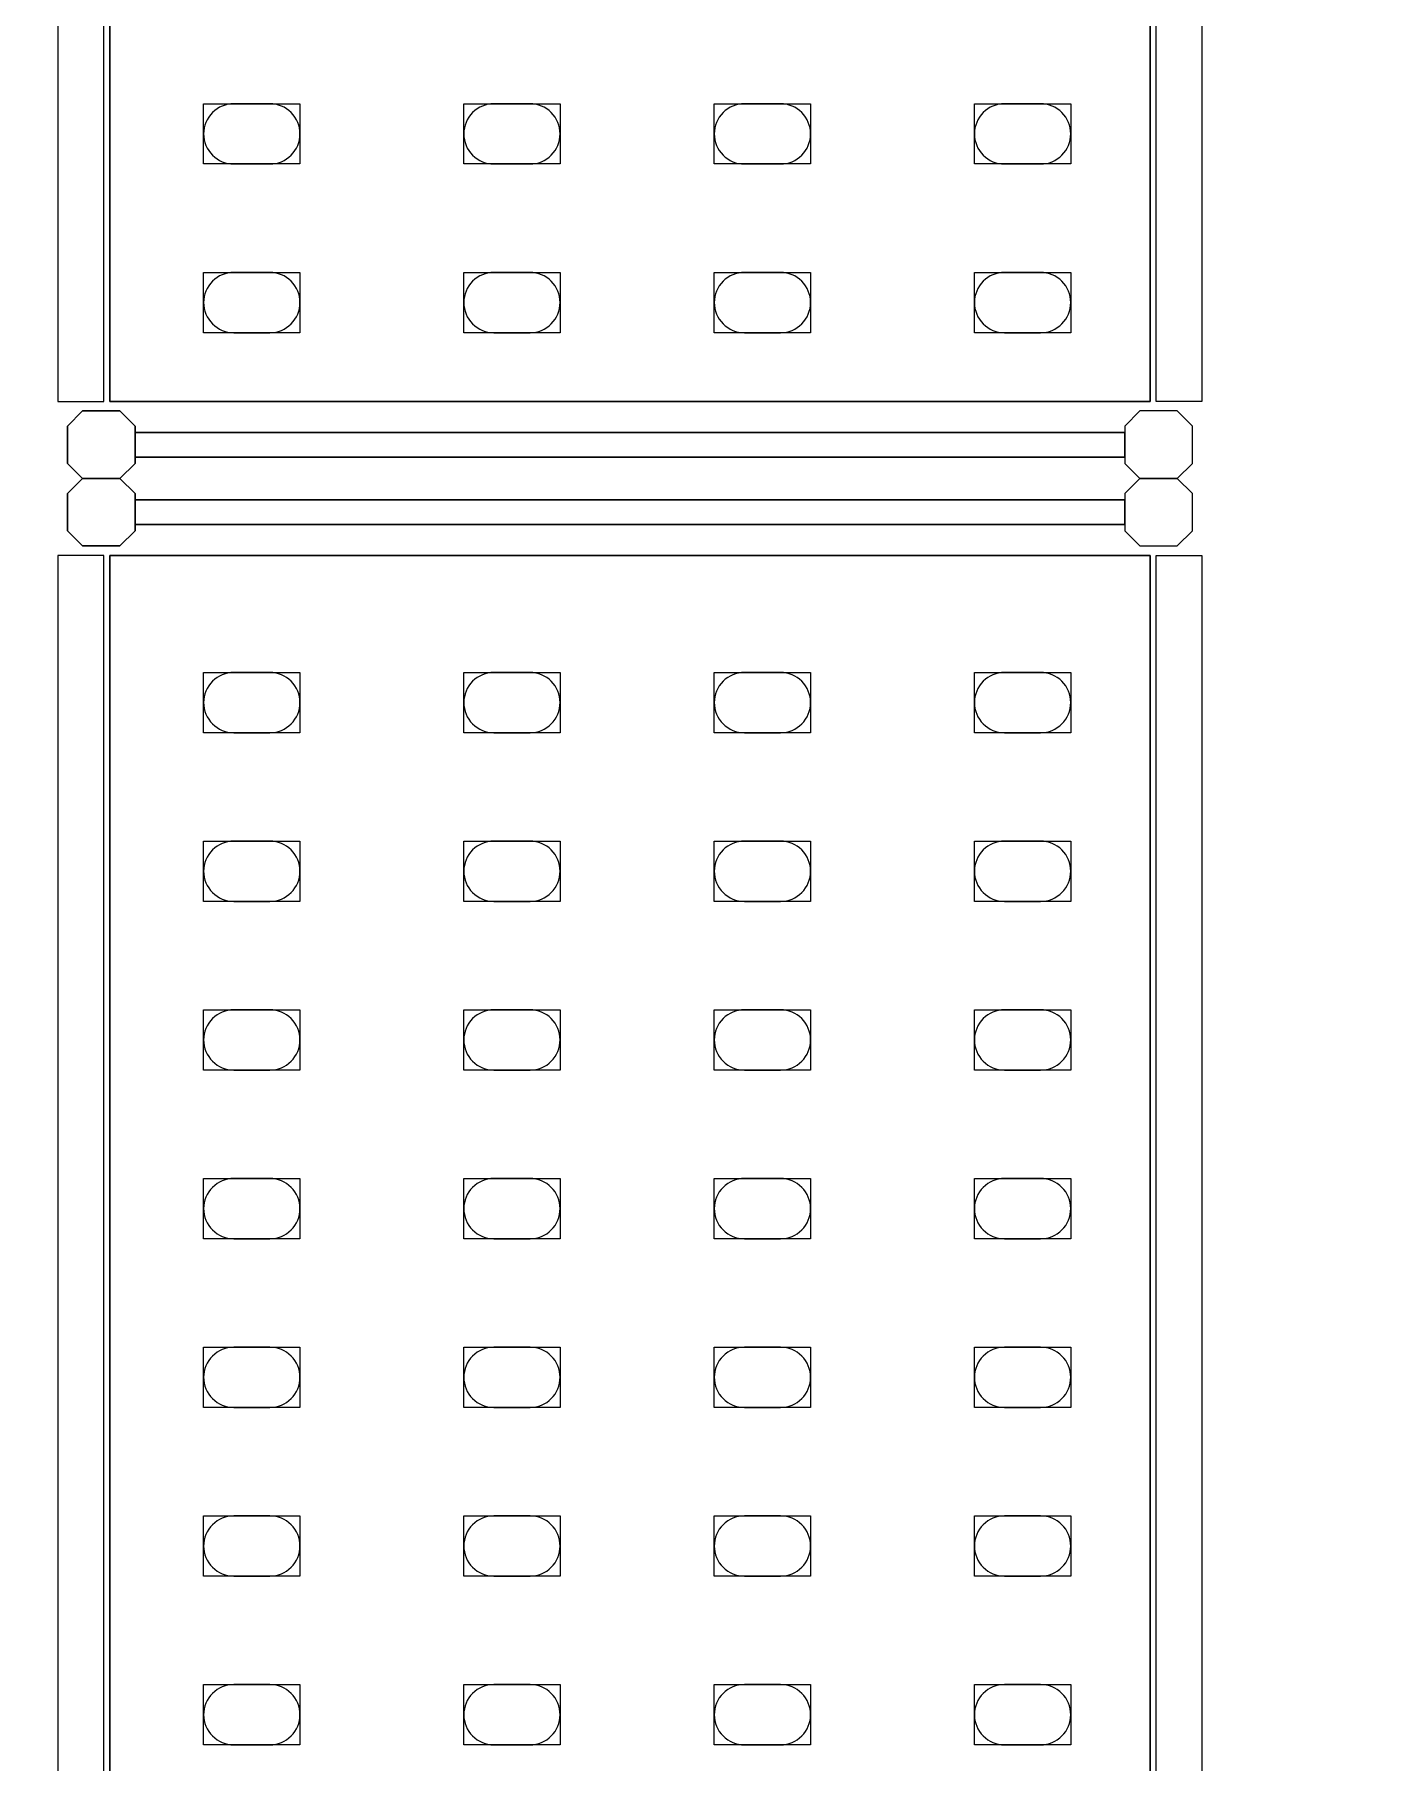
# Model space of a CAD drawing. Header units: millimetres. Extents: x 45 to 25350, y 77 to 5059.
# Drawn here: x 21732 to 21788.4, y 4410.3 to 4482 of the extents above; entities that cross this region are included whole.
import ezdxf

# ---------------------------------------------------------------- set-up
doc = ezdxf.new("R2010")
doc.units = ezdxf.units.MM
doc.header["$LTSCALE"] = 5
for name, color, linetype in [('200-EquipBlack-3d', 250, 'Continuous'), ('200-EquipBorder-2d', 9, 'Continuous'), ('200-EquipInternal-2d', 252, 'Continuous'), ('200-EquipSteel-3d', 9, 'Continuous')]:
    doc.layers.add(name, color=color, linetype=linetype)
doc.layers.add('200-InsPoint-3D', color=3, linetype='Continuous', plot=False)

# ---------------------------------------------------------------- blocks, each defined once
blk = doc.blocks.new('BLS1216')
at = {"layer": '200-EquipBlack-3d'}
for points, elevation in [([(105.5, -120.5), (80.5, -120.5), (80.5, -80.5), (105.5, -80.5)], 1617), ([(105.5, -120.5), (80.5, -120.5), (80.5, -80.5), (105.5, -80.5)], 1167), ([(105.5, -120.5), (80.5, -120.5), (80.5, -80.5), (105.5, -80.5)], 717), ([(105.5, -120.5), (80.5, -120.5), (80.5, -80.5), (105.5, -80.5)], 267), ([(175.5, -120.5), (150.5, -120.5), (150.5, -80.5), (175.5, -80.5)], 1617), ([(175.5, -120.5), (150.5, -120.5), (150.5, -80.5), (175.5, -80.5)], 1167), ([(175.5, -120.5), (150.5, -120.5), (150.5, -80.5), (175.5, -80.5)], 717), ([(175.5, -120.5), (150.5, -120.5), (150.5, -80.5), (175.5, -80.5)], 267), ([(735.5, -120.5), (710.5, -120.5), (710.5, -80.5), (735.5, -80.5)], 1617), ([(735.5, -120.5), (710.5, -120.5), (710.5, -80.5), (735.5, -80.5)], 1167), ([(735.5, -120.5), (710.5, -120.5), (710.5, -80.5), (735.5, -80.5)], 717), ([(735.5, -120.5), (710.5, -120.5), (710.5, -80.5), (735.5, -80.5)], 267), ([(805.5, -120.5), (780.5, -120.5), (780.5, -80.5), (805.5, -80.5)], 1617), ([(805.5, -120.5), (780.5, -120.5), (780.5, -80.5), (805.5, -80.5)], 1167), ([(805.5, -120.5), (780.5, -120.5), (780.5, -80.5), (805.5, -80.5)], 717), ([(805.5, -120.5), (780.5, -120.5), (780.5, -80.5), (805.5, -80.5)], 267), ([(875.5, -120.5), (850.5, -120.5), (850.5, -80.5), (875.5, -80.5)], 1617), ([(875.5, -120.5), (850.5, -120.5), (850.5, -80.5), (875.5, -80.5)], 267), ([(875.5, -120.5), (850.5, -120.5), (850.5, -80.5), (875.5, -80.5)], 717), ([(875.5, -120.5), (850.5, -120.5), (850.5, -80.5), (875.5, -80.5)], 1167), ([(945.5, -120.5), (920.5, -120.5), (920.5, -80.5), (945.5, -80.5)], 1617), ([(945.5, -120.5), (920.5, -120.5), (920.5, -80.5), (945.5, -80.5)], 267), ([(945.5, -120.5), (920.5, -120.5), (920.5, -80.5), (945.5, -80.5)], 717), ([(945.5, -120.5), (920.5, -120.5), (920.5, -80.5), (945.5, -80.5)], 1167), ([(1015.5, -120.5), (990.5, -120.5), (990.5, -80.5), (1015.5, -80.5)], 1617), ([(1015.5, -120.5), (990.5, -120.5), (990.5, -80.5), (1015.5, -80.5)], 267), ([(1015.5, -120.5), (990.5, -120.5), (990.5, -80.5), (1015.5, -80.5)], 717), ([(1015.5, -120.5), (990.5, -120.5), (990.5, -80.5), (1015.5, -80.5)], 1167), ([(1085.5, -120.5), (1060.5, -120.5), (1060.5, -80.5), (1085.5, -80.5)], 1617), ([(1085.5, -120.5), (1060.5, -120.5), (1060.5, -80.5), (1085.5, -80.5)], 267), ([(1085.5, -120.5), (1060.5, -120.5), (1060.5, -80.5), (1085.5, -80.5)], 717), ([(1085.5, -120.5), (1060.5, -120.5), (1060.5, -80.5), (1085.5, -80.5)], 1167), ([(1155.5, -120.5), (1130.5, -120.5), (1130.5, -80.5), (1155.5, -80.5)], 1617), ([(1155.5, -120.5), (1130.5, -120.5), (1130.5, -80.5), (1155.5, -80.5)], 267), ([(1155.5, -120.5), (1130.5, -120.5), (1130.5, -80.5), (1155.5, -80.5)], 717), ([(1155.5, -120.5), (1130.5, -120.5), (1130.5, -80.5), (1155.5, -80.5)], 1167), ([(105.5, -228.5), (80.5, -228.5), (80.5, -188.5), (105.5, -188.5)], 1617), ([(105.5, -228.5), (80.5, -228.5), (80.5, -188.5), (105.5, -188.5)], 1167), ([(105.5, -228.5), (80.5, -228.5), (80.5, -188.5), (105.5, -188.5)], 717), ([(105.5, -228.5), (80.5, -228.5), (80.5, -188.5), (105.5, -188.5)], 267), ([(175.5, -228.5), (150.5, -228.5), (150.5, -188.5), (175.5, -188.5)], 1617), ([(175.5, -228.5), (150.5, -228.5), (150.5, -188.5), (175.5, -188.5)], 1167), ([(175.5, -228.5), (150.5, -228.5), (150.5, -188.5), (175.5, -188.5)], 717), ([(175.5, -228.5), (150.5, -228.5), (150.5, -188.5), (175.5, -188.5)], 267), ([(735.5, -228.5), (710.5, -228.5), (710.5, -188.5), (735.5, -188.5)], 1617), ([(735.5, -228.5), (710.5, -228.5), (710.5, -188.5), (735.5, -188.5)], 1167), ([(735.5, -228.5), (710.5, -228.5), (710.5, -188.5), (735.5, -188.5)], 717), ([(735.5, -228.5), (710.5, -228.5), (710.5, -188.5), (735.5, -188.5)], 267), ([(805.5, -228.5), (780.5, -228.5), (780.5, -188.5), (805.5, -188.5)], 1617), ([(805.5, -228.5), (780.5, -228.5), (780.5, -188.5), (805.5, -188.5)], 1167), ([(805.5, -228.5), (780.5, -228.5), (780.5, -188.5), (805.5, -188.5)], 717), ([(805.5, -228.5), (780.5, -228.5), (780.5, -188.5), (805.5, -188.5)], 267), ([(875.5, -228.5), (850.5, -228.5), (850.5, -188.5), (875.5, -188.5)], 1617), ([(875.5, -228.5), (850.5, -228.5), (850.5, -188.5), (875.5, -188.5)], 267), ([(875.5, -228.5), (850.5, -228.5), (850.5, -188.5), (875.5, -188.5)], 717), ([(875.5, -228.5), (850.5, -228.5), (850.5, -188.5), (875.5, -188.5)], 1167), ([(945.5, -228.5), (920.5, -228.5), (920.5, -188.5), (945.5, -188.5)], 1617), ([(945.5, -228.5), (920.5, -228.5), (920.5, -188.5), (945.5, -188.5)], 267), ([(945.5, -228.5), (920.5, -228.5), (920.5, -188.5), (945.5, -188.5)], 717), ([(945.5, -228.5), (920.5, -228.5), (920.5, -188.5), (945.5, -188.5)], 1167), ([(1015.5, -228.5), (990.5, -228.5), (990.5, -188.5), (1015.5, -188.5)], 1617), ([(1015.5, -228.5), (990.5, -228.5), (990.5, -188.5), (1015.5, -188.5)], 267), ([(1015.5, -228.5), (990.5, -228.5), (990.5, -188.5), (1015.5, -188.5)], 717), ([(1015.5, -228.5), (990.5, -228.5), (990.5, -188.5), (1015.5, -188.5)], 1167), ([(1085.5, -228.5), (1060.5, -228.5), (1060.5, -188.5), (1085.5, -188.5)], 1617), ([(1085.5, -228.5), (1060.5, -228.5), (1060.5, -188.5), (1085.5, -188.5)], 267), ([(1085.5, -228.5), (1060.5, -228.5), (1060.5, -188.5), (1085.5, -188.5)], 717), ([(1085.5, -228.5), (1060.5, -228.5), (1060.5, -188.5), (1085.5, -188.5)], 1167), ([(1155.5, -228.5), (1130.5, -228.5), (1130.5, -188.5), (1155.5, -188.5)], 1617), ([(1155.5, -228.5), (1130.5, -228.5), (1130.5, -188.5), (1155.5, -188.5)], 267), ([(1155.5, -228.5), (1130.5, -228.5), (1130.5, -188.5), (1155.5, -188.5)], 717), ([(1155.5, -228.5), (1130.5, -228.5), (1130.5, -188.5), (1155.5, -188.5)], 1167), ([(105.5, -332.5), (80.5, -332.5), (80.5, -292.5), (105.5, -292.5)], 1617), ([(105.5, -332.5), (80.5, -332.5), (80.5, -292.5), (105.5, -292.5)], 1167), ([(105.5, -332.5), (80.5, -332.5), (80.5, -292.5), (105.5, -292.5)], 717), ([(105.5, -332.5), (80.5, -332.5), (80.5, -292.5), (105.5, -292.5)], 267), ([(175.5, -332.5), (150.5, -332.5), (150.5, -292.5), (175.5, -292.5)], 1617), ([(175.5, -332.5), (150.5, -332.5), (150.5, -292.5), (175.5, -292.5)], 1167), ([(175.5, -332.5), (150.5, -332.5), (150.5, -292.5), (175.5, -292.5)], 717), ([(175.5, -332.5), (150.5, -332.5), (150.5, -292.5), (175.5, -292.5)], 267), ([(735.5, -332.5), (710.5, -332.5), (710.5, -292.5), (735.5, -292.5)], 1617), ([(735.5, -332.5), (710.5, -332.5), (710.5, -292.5), (735.5, -292.5)], 1167), ([(735.5, -332.5), (710.5, -332.5), (710.5, -292.5), (735.5, -292.5)], 717), ([(735.5, -332.5), (710.5, -332.5), (710.5, -292.5), (735.5, -292.5)], 267), ([(805.5, -332.5), (780.5, -332.5), (780.5, -292.5), (805.5, -292.5)], 1617), ([(805.5, -332.5), (780.5, -332.5), (780.5, -292.5), (805.5, -292.5)], 1167), ([(805.5, -332.5), (780.5, -332.5), (780.5, -292.5), (805.5, -292.5)], 717), ([(805.5, -332.5), (780.5, -332.5), (780.5, -292.5), (805.5, -292.5)], 267), ([(875.5, -332.5), (850.5, -332.5), (850.5, -292.5), (875.5, -292.5)], 1617), ([(875.5, -332.5), (850.5, -332.5), (850.5, -292.5), (875.5, -292.5)], 267), ([(875.5, -332.5), (850.5, -332.5), (850.5, -292.5), (875.5, -292.5)], 717), ([(875.5, -332.5), (850.5, -332.5), (850.5, -292.5), (875.5, -292.5)], 1167), ([(945.5, -332.5), (920.5, -332.5), (920.5, -292.5), (945.5, -292.5)], 1617), ([(945.5, -332.5), (920.5, -332.5), (920.5, -292.5), (945.5, -292.5)], 267), ([(945.5, -332.5), (920.5, -332.5), (920.5, -292.5), (945.5, -292.5)], 717), ([(945.5, -332.5), (920.5, -332.5), (920.5, -292.5), (945.5, -292.5)], 1167), ([(1015.5, -332.5), (990.5, -332.5), (990.5, -292.5), (1015.5, -292.5)], 1617), ([(1015.5, -332.5), (990.5, -332.5), (990.5, -292.5), (1015.5, -292.5)], 267), ([(1015.5, -332.5), (990.5, -332.5), (990.5, -292.5), (1015.5, -292.5)], 717), ([(1015.5, -332.5), (990.5, -332.5), (990.5, -292.5), (1015.5, -292.5)], 1167), ([(1085.5, -332.5), (1060.5, -332.5), (1060.5, -292.5), (1085.5, -292.5)], 1617), ([(1085.5, -332.5), (1060.5, -332.5), (1060.5, -292.5), (1085.5, -292.5)], 267), ([(1085.5, -332.5), (1060.5, -332.5), (1060.5, -292.5), (1085.5, -292.5)], 717), ([(1085.5, -332.5), (1060.5, -332.5), (1060.5, -292.5), (1085.5, -292.5)], 1167), ([(1155.5, -332.5), (1130.5, -332.5), (1130.5, -292.5), (1155.5, -292.5)], 1617), ([(1155.5, -332.5), (1130.5, -332.5), (1130.5, -292.5), (1155.5, -292.5)], 267), ([(1155.5, -332.5), (1130.5, -332.5), (1130.5, -292.5), (1155.5, -292.5)], 717), ([(1155.5, -332.5), (1130.5, -332.5), (1130.5, -292.5), (1155.5, -292.5)], 1167), ([(105.5, -440.5), (80.5, -440.5), (80.5, -400.5), (105.5, -400.5)], 1617), ([(105.5, -440.5), (80.5, -440.5), (80.5, -400.5), (105.5, -400.5)], 1167), ([(105.5, -440.5), (80.5, -440.5), (80.5, -400.5), (105.5, -400.5)], 717), ([(105.5, -440.5), (80.5, -440.5), (80.5, -400.5), (105.5, -400.5)], 267), ([(175.5, -440.5), (150.5, -440.5), (150.5, -400.5), (175.5, -400.5)], 1617), ([(175.5, -440.5), (150.5, -440.5), (150.5, -400.5), (175.5, -400.5)], 1167), ([(175.5, -440.5), (150.5, -440.5), (150.5, -400.5), (175.5, -400.5)], 717), ([(175.5, -440.5), (150.5, -440.5), (150.5, -400.5), (175.5, -400.5)], 267), ([(735.5, -440.5), (710.5, -440.5), (710.5, -400.5), (735.5, -400.5)], 1617), ([(735.5, -440.5), (710.5, -440.5), (710.5, -400.5), (735.5, -400.5)], 1167), ([(735.5, -440.5), (710.5, -440.5), (710.5, -400.5), (735.5, -400.5)], 717), ([(735.5, -440.5), (710.5, -440.5), (710.5, -400.5), (735.5, -400.5)], 267), ([(805.5, -440.5), (780.5, -440.5), (780.5, -400.5), (805.5, -400.5)], 1617), ([(805.5, -440.5), (780.5, -440.5), (780.5, -400.5), (805.5, -400.5)], 1167), ([(805.5, -440.5), (780.5, -440.5), (780.5, -400.5), (805.5, -400.5)], 717), ([(805.5, -440.5), (780.5, -440.5), (780.5, -400.5), (805.5, -400.5)], 267), ([(875.5, -440.5), (850.5, -440.5), (850.5, -400.5), (875.5, -400.5)], 1617), ([(875.5, -440.5), (850.5, -440.5), (850.5, -400.5), (875.5, -400.5)], 267), ([(875.5, -440.5), (850.5, -440.5), (850.5, -400.5), (875.5, -400.5)], 717), ([(875.5, -440.5), (850.5, -440.5), (850.5, -400.5), (875.5, -400.5)], 1167), ([(945.5, -440.5), (920.5, -440.5), (920.5, -400.5), (945.5, -400.5)], 1617), ([(945.5, -440.5), (920.5, -440.5), (920.5, -400.5), (945.5, -400.5)], 267), ([(945.5, -440.5), (920.5, -440.5), (920.5, -400.5), (945.5, -400.5)], 717), ([(945.5, -440.5), (920.5, -440.5), (920.5, -400.5), (945.5, -400.5)], 1167), ([(1015.5, -440.5), (990.5, -440.5), (990.5, -400.5), (1015.5, -400.5)], 1617), ([(1015.5, -440.5), (990.5, -440.5), (990.5, -400.5), (1015.5, -400.5)], 267), ([(1015.5, -440.5), (990.5, -440.5), (990.5, -400.5), (1015.5, -400.5)], 717), ([(1015.5, -440.5), (990.5, -440.5), (990.5, -400.5), (1015.5, -400.5)], 1167), ([(1085.5, -440.5), (1060.5, -440.5), (1060.5, -400.5), (1085.5, -400.5)], 1617), ([(1085.5, -440.5), (1060.5, -440.5), (1060.5, -400.5), (1085.5, -400.5)], 267), ([(1085.5, -440.5), (1060.5, -440.5), (1060.5, -400.5), (1085.5, -400.5)], 717), ([(1085.5, -440.5), (1060.5, -440.5), (1060.5, -400.5), (1085.5, -400.5)], 1167), ([(1155.5, -440.5), (1130.5, -440.5), (1130.5, -400.5), (1155.5, -400.5)], 1617), ([(1155.5, -440.5), (1130.5, -440.5), (1130.5, -400.5), (1155.5, -400.5)], 267), ([(1155.5, -440.5), (1130.5, -440.5), (1130.5, -400.5), (1155.5, -400.5)], 717), ([(1155.5, -440.5), (1130.5, -440.5), (1130.5, -400.5), (1155.5, -400.5)], 1167)]:
    blk.add_lwpolyline(points, close=True, dxfattribs=dict(at, elevation=elevation))
at = {"layer": '200-EquipBorder-2d'}
for points in [[(52, -39), (1204, -39), (1204, -20), (52, -20)], [(52, -476), (1204, -476), (1204, -495), (52, -495)]]:
    blk.add_lwpolyline(points, close=True, dxfattribs=at)
for points in [[(26.25, -52), (20, -45.75), (20, -30.25), (26.25, -24), (41.75, -24), (48, -30.25), (48, -45.75), (41.75, -52), (26.25, -52)], [(1214.25, -52), (1208, -45.75), (1208, -30.25), (1214.25, -24), (1229.75, -24), (1236, -30.25), (1236, -45.75), (1229.75, -52), (1214.25, -52)], [(28.89, -463), (39.11, -463), (39.11, -52), (28.89, -52), (28.89, -463)], [(1216.89, -463), (1227.11, -463), (1227.11, -52), (1216.89, -52), (1216.89, -463)], [(26.25, -463), (20, -469.25), (20, -484.75), (26.25, -491), (41.75, -491), (48, -484.75), (48, -469.25), (41.75, -463), (26.25, -463)], [(1214.25, -463), (1208, -469.25), (1208, -484.75), (1214.25, -491), (1229.75, -491), (1236, -484.75), (1236, -469.25), (1229.75, -463), (1214.25, -463)]]:
    blk.add_lwpolyline(points, dxfattribs=at)
at = {"layer": '200-EquipInternal-2d'}
blk.add_lwpolyline([(1204, -473.5), (52, -473.5), (52, -41.5), (1204, -41.5)], close=True, dxfattribs=at)
for points in [[(80.5, -93), (80.5, -108, 0.414214), (93, -120.5, 0.414214), (105.5, -108), (105.5, -93, 0.414214), (93, -80.5, 0.414214), (80.5, -93, 0.414214)], [(150.5, -93), (150.5, -108, 0.414214), (163, -120.5, 0.414214), (175.5, -108), (175.5, -93, 0.414214), (163, -80.5, 0.414214), (150.5, -93, 0.414214)], [(710.5, -93), (710.5, -108, 0.414214), (723, -120.5, 0.414214), (735.5, -108), (735.5, -93, 0.414214), (723, -80.5, 0.414214), (710.5, -93, 0.414214)], [(780.5, -93), (780.5, -108, 0.414214), (793, -120.5, 0.414214), (805.5, -108), (805.5, -93, 0.414214), (793, -80.5, 0.414214), (780.5, -93, 0.414214)], [(850.5, -93), (850.5, -108, 0.414214), (863, -120.5, 0.414214), (875.5, -108), (875.5, -93, 0.414214), (863, -80.5, 0.414214), (850.5, -93, 0.414214)], [(920.5, -93), (920.5, -108, 0.414214), (933, -120.5, 0.414214), (945.5, -108), (945.5, -93, 0.414214), (933, -80.5, 0.414214), (920.5, -93, 0.414214)], [(990.5, -93), (990.5, -108, 0.414214), (1003, -120.5, 0.414214), (1015.5, -108), (1015.5, -93, 0.414214), (1003, -80.5, 0.414214), (990.5, -93, 0.414214)], [(1060.5, -93), (1060.5, -108, 0.414214), (1073, -120.5, 0.414214), (1085.5, -108), (1085.5, -93, 0.414214), (1073, -80.5, 0.414214), (1060.5, -93, 0.414214)], [(1130.5, -93), (1130.5, -108, 0.414214), (1143, -120.5, 0.414214), (1155.5, -108), (1155.5, -93, 0.414214), (1143, -80.5, 0.414214), (1130.5, -93, 0.414214)], [(80.5, -201), (80.5, -216, 0.414214), (93, -228.5, 0.414214), (105.5, -216), (105.5, -201, 0.414214), (93, -188.5, 0.414214), (80.5, -201, 0.414214)], [(150.5, -201), (150.5, -216, 0.414214), (163, -228.5, 0.414214), (175.5, -216), (175.5, -201, 0.414214), (163, -188.5, 0.414214), (150.5, -201, 0.414214)], [(710.5, -201), (710.5, -216, 0.414214), (723, -228.5, 0.414214), (735.5, -216), (735.5, -201, 0.414214), (723, -188.5, 0.414214), (710.5, -201, 0.414214)], [(780.5, -201), (780.5, -216, 0.414214), (793, -228.5, 0.414214), (805.5, -216), (805.5, -201, 0.414214), (793, -188.5, 0.414214), (780.5, -201, 0.414214)], [(850.5, -201), (850.5, -216, 0.414214), (863, -228.5, 0.414214), (875.5, -216), (875.5, -201, 0.414214), (863, -188.5, 0.414214), (850.5, -201, 0.414214)], [(920.5, -201), (920.5, -216, 0.414214), (933, -228.5, 0.414214), (945.5, -216), (945.5, -201, 0.414214), (933, -188.5, 0.414214), (920.5, -201, 0.414214)], [(990.5, -201), (990.5, -216, 0.414214), (1003, -228.5, 0.414214), (1015.5, -216), (1015.5, -201, 0.414214), (1003, -188.5, 0.414214), (990.5, -201, 0.414214)], [(1060.5, -201), (1060.5, -216, 0.414214), (1073, -228.5, 0.414214), (1085.5, -216), (1085.5, -201, 0.414214), (1073, -188.5, 0.414214), (1060.5, -201, 0.414214)], [(1130.5, -201), (1130.5, -216, 0.414214), (1143, -228.5, 0.414214), (1155.5, -216), (1155.5, -201, 0.414214), (1143, -188.5, 0.414214), (1130.5, -201, 0.414214)], [(80.5, -305), (80.5, -320, 0.414214), (93, -332.5, 0.414214), (105.5, -320), (105.5, -305, 0.414214), (93, -292.5, 0.414214), (80.5, -305, 0.414214)], [(150.5, -305), (150.5, -320, 0.414214), (163, -332.5, 0.414214), (175.5, -320), (175.5, -305, 0.414214), (163, -292.5, 0.414214), (150.5, -305, 0.414214)], [(710.5, -305), (710.5, -320, 0.414214), (723, -332.5, 0.414214), (735.5, -320), (735.5, -305, 0.414214), (723, -292.5, 0.414214), (710.5, -305, 0.414214)], [(780.5, -305), (780.5, -320, 0.414214), (793, -332.5, 0.414214), (805.5, -320), (805.5, -305, 0.414214), (793, -292.5, 0.414214), (780.5, -305, 0.414214)], [(850.5, -305), (850.5, -320, 0.414214), (863, -332.5, 0.414214), (875.5, -320), (875.5, -305, 0.414214), (863, -292.5, 0.414214), (850.5, -305, 0.414214)], [(920.5, -305), (920.5, -320, 0.414214), (933, -332.5, 0.414214), (945.5, -320), (945.5, -305, 0.414214), (933, -292.5, 0.414214), (920.5, -305, 0.414214)], [(990.5, -305), (990.5, -320, 0.414214), (1003, -332.5, 0.414214), (1015.5, -320), (1015.5, -305, 0.414214), (1003, -292.5, 0.414214), (990.5, -305, 0.414214)], [(1060.5, -305), (1060.5, -320, 0.414214), (1073, -332.5, 0.414214), (1085.5, -320), (1085.5, -305, 0.414214), (1073, -292.5, 0.414214), (1060.5, -305, 0.414214)], [(1130.5, -305), (1130.5, -320, 0.414214), (1143, -332.5, 0.414214), (1155.5, -320), (1155.5, -305, 0.414214), (1143, -292.5, 0.414214), (1130.5, -305, 0.414214)], [(80.5, -413), (80.5, -428, 0.414214), (93, -440.5, 0.414214), (105.5, -428), (105.5, -413, 0.414214), (93, -400.5, 0.414214), (80.5, -413, 0.414214)], [(150.5, -413), (150.5, -428, 0.414214), (163, -440.5, 0.414214), (175.5, -428), (175.5, -413, 0.414214), (163, -400.5, 0.414214), (150.5, -413, 0.414214)], [(710.5, -413), (710.5, -428, 0.414214), (723, -440.5, 0.414214), (735.5, -428), (735.5, -413, 0.414214), (723, -400.5, 0.414214), (710.5, -413, 0.414214)], [(780.5, -413), (780.5, -428, 0.414214), (793, -440.5, 0.414214), (805.5, -428), (805.5, -413, 0.414214), (793, -400.5, 0.414214), (780.5, -413, 0.414214)], [(850.5, -413), (850.5, -428, 0.414214), (863, -440.5, 0.414214), (875.5, -428), (875.5, -413, 0.414214), (863, -400.5, 0.414214), (850.5, -413, 0.414214)], [(920.5, -413), (920.5, -428, 0.414214), (933, -440.5, 0.414214), (945.5, -428), (945.5, -413, 0.414214), (933, -400.5, 0.414214), (920.5, -413, 0.414214)], [(990.5, -413), (990.5, -428, 0.414214), (1003, -440.5, 0.414214), (1015.5, -428), (1015.5, -413, 0.414214), (1003, -400.5, 0.414214), (990.5, -413, 0.414214)], [(1060.5, -413), (1060.5, -428, 0.414214), (1073, -440.5, 0.414214), (1085.5, -428), (1085.5, -413, 0.414214), (1073, -400.5, 0.414214), (1060.5, -413, 0.414214)], [(1130.5, -413), (1130.5, -428, 0.414214), (1143, -440.5, 0.414214), (1155.5, -428), (1155.5, -413, 0.414214), (1143, -400.5, 0.414214), (1130.5, -413, 0.414214)]]:
    blk.add_lwpolyline(points, format="xyb", dxfattribs=at)
at = {"layer": '200-EquipSteel-3d'}
for points in [[(26.25, -24), (20, -30.25), (20, -45.75), (26.25, -52), (41.75, -52), (48, -45.75), (48, -30.25), (41.75, -24), (26.25, -24)], [(1214.25, -24), (1208, -30.25), (1208, -45.75), (1214.25, -52), (1229.75, -52), (1236, -45.75), (1236, -30.25), (1229.75, -24), (1214.25, -24)], [(26.25, -463), (20, -469.25), (20, -484.75), (26.25, -491), (41.75, -491), (48, -484.75), (48, -469.25), (41.75, -463), (26.25, -463)], [(1214.25, -463), (1208, -469.25), (1208, -484.75), (1214.25, -491), (1229.75, -491), (1236, -484.75), (1236, -469.25), (1229.75, -463), (1214.25, -463)]]:
    blk.add_lwpolyline(points, dxfattribs=at)
at = {"layer": '200-InsPoint-3D'}
blk.add_attdef('DISTANG', (0, 0), '', height=1, dxfattribs=at)
at = {"layer": '200-EquipSteel-3d'}
mesh = blk.add_polymesh((6, 3), dxfattribs=at)
for k, corner in enumerate([(52, -473.5, 1615), (52, -473.5, 1585), (52, -473.5, 1585), (52, -41.5, 1615), (52, -41.5, 1585), (52, -41.5, 1585), (1204, -41.5, 1615), (1204, -41.5, 1585), (52, -41.5, 1585), (1204, -473.5, 1615), (1204, -473.5, 1585), (52, -473.5, 1585), (1204, -473.5, 1615), (1204, -473.5, 1615), (52, -473.5, 1615), (1204, -41.5, 1615), (1204, -41.5, 1615), (52, -41.5, 1615)]):
    mesh.set_mesh_vertex(divmod(k, 3), corner)
mesh = blk.add_polymesh((6, 3), dxfattribs=at)
for k, corner in enumerate([(52, -473.5, 265), (52, -473.5, 235), (52, -473.5, 235), (52, -41.5, 265), (52, -41.5, 235), (52, -41.5, 235), (1204, -41.5, 265), (1204, -41.5, 235), (52, -41.5, 235), (1204, -473.5, 265), (1204, -473.5, 235), (52, -473.5, 235), (1204, -473.5, 265), (1204, -473.5, 265), (52, -473.5, 265), (1204, -41.5, 265), (1204, -41.5, 265), (52, -41.5, 265)]):
    mesh.set_mesh_vertex(divmod(k, 3), corner)
mesh = blk.add_polymesh((6, 3), dxfattribs=at)
for k, corner in enumerate([(52, -473.5, 715), (52, -473.5, 685), (52, -473.5, 685), (52, -41.5, 715), (52, -41.5, 685), (52, -41.5, 685), (1204, -41.5, 715), (1204, -41.5, 685), (52, -41.5, 685), (1204, -473.5, 715), (1204, -473.5, 685), (52, -473.5, 685), (1204, -473.5, 715), (1204, -473.5, 715), (52, -473.5, 715), (1204, -41.5, 715), (1204, -41.5, 715), (52, -41.5, 715)]):
    mesh.set_mesh_vertex(divmod(k, 3), corner)
mesh = blk.add_polymesh((6, 3), dxfattribs=at)
for k, corner in enumerate([(52, -473.5, 1165), (52, -473.5, 1135), (52, -473.5, 1135), (52, -41.5, 1165), (52, -41.5, 1135), (52, -41.5, 1135), (1204, -41.5, 1165), (1204, -41.5, 1135), (52, -41.5, 1135), (1204, -473.5, 1165), (1204, -473.5, 1135), (52, -473.5, 1135), (1204, -473.5, 1165), (1204, -473.5, 1165), (52, -473.5, 1165), (1204, -41.5, 1165), (1204, -41.5, 1165), (52, -41.5, 1165)]):
    mesh.set_mesh_vertex(divmod(k, 3), corner)
mesh = blk.add_polymesh((6, 3), dxfattribs=at)
for k, corner in enumerate([(28.89, -52, 1670), (28.89, -52, 1650), (28.89, -52, 1650), (39.11, -52, 1670), (39.11, -52, 1650), (39.11, -52, 1650), (39.11, -463, 1670), (39.11, -463, 1650), (39.11, -52, 1650), (28.89, -463, 1670), (28.89, -463, 1650), (28.89, -52, 1650), (28.89, -463, 1670), (28.89, -463, 1670), (28.89, -52, 1670), (39.11, -463, 1670), (39.11, -463, 1670), (39.11, -52, 1670)]):
    mesh.set_mesh_vertex(divmod(k, 3), corner)
mesh = blk.add_polymesh((6, 3), dxfattribs=at)
for k, corner in enumerate([(28.89, -52, 920), (28.89, -52, 900), (28.89, -52, 900), (39.11, -52, 920), (39.11, -52, 900), (39.11, -52, 900), (39.11, -463, 920), (39.11, -463, 900), (39.11, -52, 900), (28.89, -463, 920), (28.89, -463, 900), (28.89, -52, 900), (28.89, -463, 920), (28.89, -463, 920), (28.89, -52, 920), (39.11, -463, 920), (39.11, -463, 920), (39.11, -52, 920)]):
    mesh.set_mesh_vertex(divmod(k, 3), corner)
mesh = blk.add_polymesh((6, 3), dxfattribs=at)
for k, corner in enumerate([(28.89, -52, 260), (28.89, -52, 240), (28.89, -52, 240), (39.11, -52, 260), (39.11, -52, 240), (39.11, -52, 240), (39.11, -463, 260), (39.11, -463, 240), (39.11, -52, 240), (28.89, -463, 260), (28.89, -463, 240), (28.89, -52, 240), (28.89, -463, 260), (28.89, -463, 260), (28.89, -52, 260), (39.11, -463, 260), (39.11, -463, 260), (39.11, -52, 260)]):
    mesh.set_mesh_vertex(divmod(k, 3), corner)
mesh = blk.add_polymesh((6, 3), dxfattribs=at)
for k, corner in enumerate([(1227.11, -52, 260), (1227.11, -52, 240), (1227.11, -52, 240), (1216.89, -52, 260), (1216.89, -52, 240), (1216.89, -52, 240), (1216.89, -463, 260), (1216.89, -463, 240), (1216.89, -52, 240), (1227.11, -463, 260), (1227.11, -463, 240), (1227.11, -52, 240), (1227.11, -463, 260), (1227.11, -463, 260), (1227.11, -52, 260), (1216.89, -463, 260), (1216.89, -463, 260), (1216.89, -52, 260)]):
    mesh.set_mesh_vertex(divmod(k, 3), corner)
mesh = blk.add_polymesh((6, 3), dxfattribs=at)
for k, corner in enumerate([(1227.11, -52, 920), (1227.11, -52, 900), (1227.11, -52, 900), (1216.89, -52, 920), (1216.89, -52, 900), (1216.89, -52, 900), (1216.89, -463, 920), (1216.89, -463, 900), (1216.89, -52, 900), (1227.11, -463, 920), (1227.11, -463, 900), (1227.11, -52, 900), (1227.11, -463, 920), (1227.11, -463, 920), (1227.11, -52, 920), (1216.89, -463, 920), (1216.89, -463, 920), (1216.89, -52, 920)]):
    mesh.set_mesh_vertex(divmod(k, 3), corner)
mesh = blk.add_polymesh((6, 3), dxfattribs=at)
for k, corner in enumerate([(1227.11, -52, 1670), (1227.11, -52, 1650), (1227.11, -52, 1650), (1216.89, -52, 1670), (1216.89, -52, 1650), (1216.89, -52, 1650), (1216.89, -463, 1670), (1216.89, -463, 1650), (1216.89, -52, 1650), (1227.11, -463, 1670), (1227.11, -463, 1650), (1227.11, -52, 1650), (1227.11, -463, 1670), (1227.11, -463, 1670), (1227.11, -52, 1670), (1216.89, -463, 1670), (1216.89, -463, 1670), (1216.89, -52, 1670)]):
    mesh.set_mesh_vertex(divmod(k, 3), corner)

msp = doc.modelspace()

# ---------------------------------------------------------------- hatches: boundary and pattern name
at = {"ltscale": 0.5}
h = msp.add_hatch(dxfattribs=at)
h.set_pattern_fill('ANSI31', color=251, scale=30)
h.set_pattern_definition([(45, (24280.266, 18410.9967), (-2.6516504, 2.6516504), [])])
h.paths.add_polyline_path([(21763.422, 4094.474), (22023.384, 4098.963), (22023.021, 4119.96), (21730.1, 4114.902), (21721.79, 4595.08, -0.130845), (22999.271, 4233.912, -0.490921), (22999.351, 4233.948, -0.006684), (23000.203, 4268.186, 0.132238), (21691.262, 4625.367), (21711.964, 3429.136), (22159.106, 3170.979), (22174.106, 3196.96), (22030.234, 3280.024), (22097.77, 3397), (22270.975, 3297), (22270.985, 3297.017), (22281.975, 3316.053), (22090.583, 3426.553), (22020.057, 3425.335), (21775.094, 3421.105, -0.000011), (21771.021, 3655.54), (22030.982, 3660.029), (22030.618, 3681.026), (21770.657, 3676.536, -0.000019)])

# ---------------------------------------------------------------- linework, layer by layer
for radius, start, end in [(2609.92, 59.67084, 89.802813), (2579.92, 59.302306, 89.122494)]:
    msp.add_arc((21682.279, 2015.463), radius, start, end, dxfattribs=at)

# ---------------------------------------------------------------- block references
at = {"zscale": 0.1, "rotation": 90}
for p, xscale, yscale in [((21731.01, 4461.542), 0.1000000000000014, 0.1000000000000014), ((21731.01, 4339.942), 0.09999999999999432, 0.09999999999999432)]:
    msp.add_blockref('BLS1216', p, dxfattribs=dict(at, xscale=xscale, yscale=yscale))

doc.saveas('drawing.dxf')
